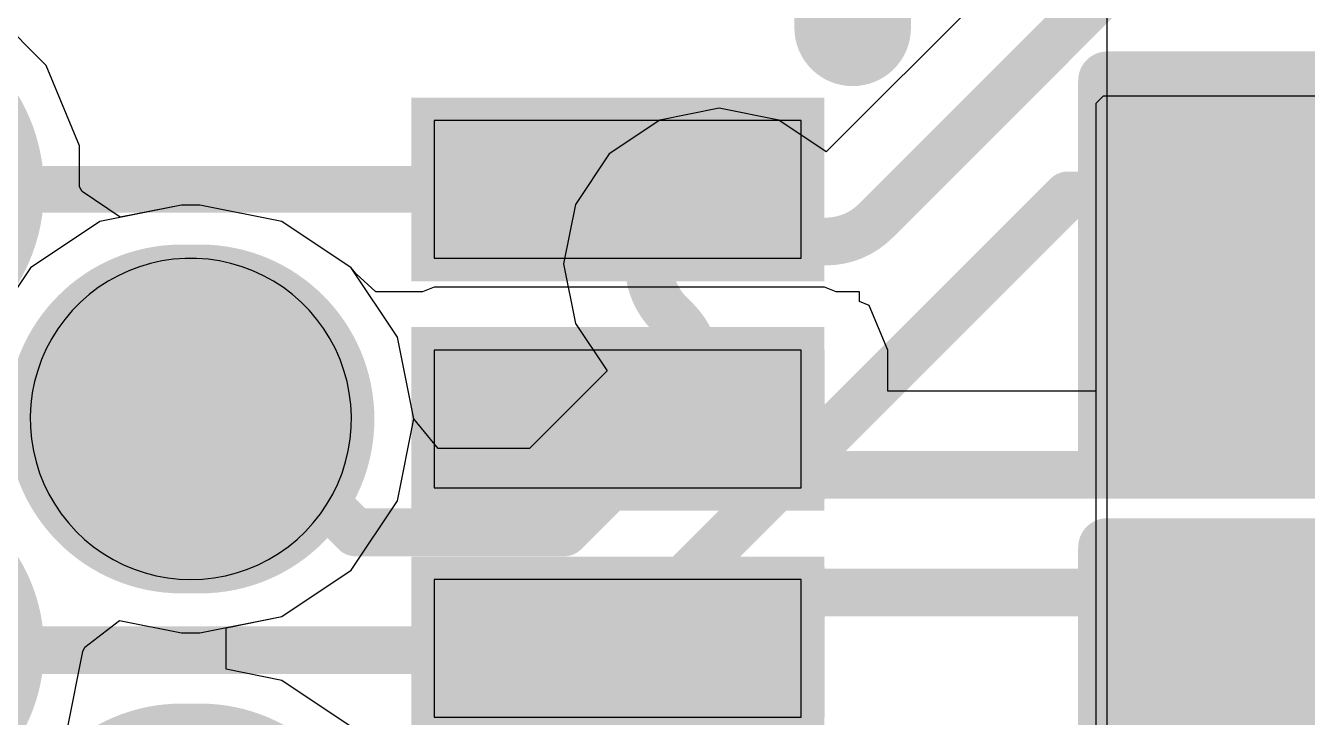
# Model space of a CAD drawing. Header units: inches. Extents: x -6 to 284, y -12 to 154.
# Drawn here: x 12.054 to 14.847, y 5.955 to 7.462 of the extents above; entities that cross this region are included whole.
import ezdxf

# ---------------------------------------------------------------- set-up
doc = ezdxf.new("R2010")
doc.units = ezdxf.units.IN
for name, color, linetype in [('Bottom Layer', 5, 'Continuous'), ('Bottom Overlay', 54, 'Continuous'), ('Bottom Paste', 16, 'Continuous'), ('Bottom Solder', 6, 'Continuous'), ('Drill Drawing', 1, 'Continuous'), ('GND-1', 16, 'Continuous'), ('GND-2', 90, 'Continuous'), ('GND-3', 216, 'Continuous'), ('GND-4', 54, 'Continuous'), ('Multi-Layer', 9, 'Continuous'), ('Pad Holes', 156, 'Continuous'), ('PWR-1', 156, 'Continuous'), ('PWR-2', 130, 'Continuous'), ('Signal L1', 76, 'Continuous'), ('Signal L2', 6, 'Continuous'), ('Top Layer', 1, 'Continuous'), ('Top Overlay', 2, 'Continuous'), ('Top Paste', 8, 'Continuous'), ('Top Solder', 216, 'Continuous')]:
    doc.layers.add(name, color=color, linetype=linetype)

# ---------------------------------------------------------------- blocks, each defined once
blk = doc.blocks.new('GT_USB_8013A_80')
at = {"layer": 'Bottom Layer'}
h = blk.add_hatch(color=5, dxfattribs=at)
edge = h.paths.add_edge_path()
edge.add_arc((-2.2499955, -0.06521068999999999), 0.32999934, 180, 360)
edge.add_line((-1.91999616, -0.06521068999999999), (-1.91999616, -0.02520823))
edge.add_arc((-2.2499955, -0.02520823), 0.32999934, 0, 180)
edge.add_line((-2.57999484, -0.02520822999999996), (-2.57999484, -0.06521068999999995))
at = {"layer": 'Bottom Solder'}
h = blk.add_hatch(color=6, dxfattribs=at)
edge = h.paths.add_edge_path()
edge.add_arc((-2.2499955, -0.06521068999999999), 0.37999924, 180, 360)
edge.add_line((-1.86999626, -0.06521068999999999), (-1.86999626, -0.02520823))
edge.add_arc((-2.2499955, -0.02520823), 0.37999924, 0, 180)
edge.add_line((-2.62999474, -0.02520822999999995), (-2.62999474, -0.06521068999999995))
h = blk.add_hatch(color=6, dxfattribs=at)
edge = h.paths.add_edge_path()
edge.add_arc((-1.2499975, -0.06520941999999999), 0.37999924, 180, 360)
edge.add_line((-0.8699982599999999, -0.06520941999999999), (-0.8699982599999999, -0.0252095))
edge.add_arc((-1.2499975, -0.0252095), 0.37999924, 0, 180)
edge.add_line((-1.62999674, -0.02520949999999995), (-1.62999674, -0.06520941999999995))
h = blk.add_hatch(color=6, dxfattribs=at)
edge = h.paths.add_edge_path()
edge.add_arc((-2.7501215, -0.765048), 0.3999992, 0, 360)
h = blk.add_hatch(color=6, dxfattribs=at)
edge = h.paths.add_edge_path()
edge.add_arc((-1.7501235, -0.78504796), 0.37999924, 180, 360)
edge.add_line((-1.37012426, -0.78504796), (-1.37012426, -0.7450480399999999))
edge.add_arc((-1.7501235, -0.7450480399999999), 0.37999924, 0, 180)
edge.add_line((-2.13012274, -0.7450480399999999), (-2.13012274, -0.78504796))
at = {"layer": 'GND-1'}
h = blk.add_hatch(color=16, dxfattribs=at)
edge = h.paths.add_edge_path()
edge.add_arc((-2.2499955, -0.06521068999999999), 0.32999934, 180, 360)
edge.add_line((-1.91999616, -0.06521068999999999), (-1.91999616, -0.02520823))
edge.add_arc((-2.2499955, -0.02520823), 0.32999934, 0, 180)
edge.add_line((-2.57999484, -0.02520822999999996), (-2.57999484, -0.06521068999999995))
at = {"layer": 'GND-2'}
h = blk.add_hatch(color=90, dxfattribs=at)
edge = h.paths.add_edge_path()
edge.add_arc((-2.2499955, -0.06521068999999999), 0.32999934, 180, 360)
edge.add_line((-1.91999616, -0.06521068999999999), (-1.91999616, -0.02520823))
edge.add_arc((-2.2499955, -0.02520823), 0.32999934, 0, 180)
edge.add_line((-2.57999484, -0.02520822999999996), (-2.57999484, -0.06521068999999995))
at = {"layer": 'GND-3'}
h = blk.add_hatch(color=216, dxfattribs=at)
edge = h.paths.add_edge_path()
edge.add_arc((-2.2499955, -0.06521068999999999), 0.32999934, 180, 360)
edge.add_line((-1.91999616, -0.06521068999999999), (-1.91999616, -0.02520823))
edge.add_arc((-2.2499955, -0.02520823), 0.32999934, 0, 180)
edge.add_line((-2.57999484, -0.02520822999999996), (-2.57999484, -0.06521068999999995))
at = {"layer": 'GND-4'}
h = blk.add_hatch(color=54, dxfattribs=at)
edge = h.paths.add_edge_path()
edge.add_arc((-2.2499955, -0.06521068999999999), 0.32999934, 180, 360)
edge.add_line((-1.91999616, -0.06521068999999999), (-1.91999616, -0.02520823))
edge.add_arc((-2.2499955, -0.02520823), 0.32999934, 0, 180)
edge.add_line((-2.57999484, -0.02520822999999996), (-2.57999484, -0.06521068999999995))
at = {"layer": 'Multi-Layer'}
h = blk.add_hatch(color=9, dxfattribs=at)
edge = h.paths.add_edge_path()
edge.add_arc((-2.2499955, -0.06521068999999999), 0.32999934, 180, 360)
edge.add_line((-1.91999616, -0.06521068999999999), (-1.91999616, -0.02520823))
edge.add_arc((-2.2499955, -0.02520823), 0.32999934, 0, 180)
edge.add_line((-2.57999484, -0.02520822999999996), (-2.57999484, -0.06521068999999995))
at = {"layer": 'Pad Holes'}
h = blk.add_hatch(color=7, dxfattribs=at)
edge = h.paths.add_edge_path()
edge.add_arc((-2.2499193, -0.04531105999999999), 0.2500122, 0, 360)
at = {"layer": 'PWR-1'}
h = blk.add_hatch(color=156, dxfattribs=at)
edge = h.paths.add_edge_path()
edge.add_arc((-2.2499955, -0.06521068999999999), 0.32999934, 180, 360)
edge.add_line((-1.91999616, -0.06521068999999999), (-1.91999616, -0.02520823))
edge.add_arc((-2.2499955, -0.02520823), 0.32999934, 0, 180)
edge.add_line((-2.57999484, -0.02520822999999996), (-2.57999484, -0.06521068999999995))
at = {"layer": 'PWR-2'}
h = blk.add_hatch(color=130, dxfattribs=at)
edge = h.paths.add_edge_path()
edge.add_arc((-2.2499955, -0.06521068999999999), 0.32999934, 180, 360)
edge.add_line((-1.91999616, -0.06521068999999999), (-1.91999616, -0.02520823))
edge.add_arc((-2.2499955, -0.02520823), 0.32999934, 0, 180)
edge.add_line((-2.57999484, -0.02520822999999996), (-2.57999484, -0.06521068999999995))
at = {"layer": 'Signal L1'}
h = blk.add_hatch(color=76, dxfattribs=at)
edge = h.paths.add_edge_path()
edge.add_arc((-2.2499955, -0.06521068999999999), 0.32999934, 180, 360)
edge.add_line((-1.91999616, -0.06521068999999999), (-1.91999616, -0.02520823))
edge.add_arc((-2.2499955, -0.02520823), 0.32999934, 0, 180)
edge.add_line((-2.57999484, -0.02520822999999996), (-2.57999484, -0.06521068999999995))
at = {"layer": 'Signal L2'}
h = blk.add_hatch(color=6, dxfattribs=at)
edge = h.paths.add_edge_path()
edge.add_arc((-2.2499955, -0.06521068999999999), 0.32999934, 180, 360)
edge.add_line((-1.91999616, -0.06521068999999999), (-1.91999616, -0.02520823))
edge.add_arc((-2.2499955, -0.02520823), 0.32999934, 0, 180)
edge.add_line((-2.57999484, -0.02520822999999996), (-2.57999484, -0.06521068999999995))
at = {"layer": 'Top Layer'}
for points in [[(-2.9001212, 1.2849352), (-2.6001218, 1.2849352), (-2.6001218, 0.4849368), (-2.9001212, 0.4849368)], [(-2.3999952, 1.2849352), (-2.0999958, 1.2849352), (-2.0999958, 0.4849368), (-2.3999952, 0.4849368)], [(-1.9001232, 1.2849352), (-1.6001238, 1.2849352), (-1.6001238, 0.4849368), (-1.9001232, 0.4849368)]]:
    blk.add_hatch(color=1, dxfattribs=at).paths.add_polyline_path(points)
h = blk.add_hatch(color=1, dxfattribs=at)
edge = h.paths.add_edge_path()
edge.add_arc((-2.2499955, -0.06521068999999999), 0.32999934, 180, 360)
edge.add_line((-1.91999616, -0.06521068999999999), (-1.91999616, -0.02520823))
edge.add_arc((-2.2499955, -0.02520823), 0.32999934, 0, 180)
edge.add_line((-2.57999484, -0.02520822999999996), (-2.57999484, -0.06521068999999995))
at = {"layer": 'Top Solder'}
for points in [[(-2.9501211, 1.3349351), (-2.5501219, 1.3349351), (-2.5501219, 0.4349369), (-2.9501211, 0.4349369)], [(-2.4499951, 1.3349351), (-2.0499959, 1.3349351), (-2.0499959, 0.4349369), (-2.4499951, 0.4349369)], [(-1.9501231, 1.3349351), (-1.5501239, 1.3349351), (-1.5501239, 0.4349369), (-1.9501231, 0.4349369)]]:
    blk.add_hatch(color=216, dxfattribs=at).paths.add_polyline_path(points)
h = blk.add_hatch(color=216, dxfattribs=at)
edge = h.paths.add_edge_path()
edge.add_arc((-2.2499955, -0.06521068999999999), 0.37999924, 180, 360)
edge.add_line((-1.86999626, -0.06521068999999999), (-1.86999626, -0.02520823))
edge.add_arc((-2.2499955, -0.02520823), 0.37999924, 0, 180)
edge.add_line((-2.62999474, -0.02520822999999995), (-2.62999474, -0.06521068999999995))
h = blk.add_hatch(color=216, dxfattribs=at)
edge = h.paths.add_edge_path()
edge.add_arc((-1.2499975, -0.06520941999999999), 0.37999924, 180, 360)
edge.add_line((-0.8699982599999999, -0.06520941999999999), (-0.8699982599999999, -0.0252095))
edge.add_arc((-1.2499975, -0.0252095), 0.37999924, 0, 180)
edge.add_line((-1.62999674, -0.02520949999999995), (-1.62999674, -0.06520941999999995))
h = blk.add_hatch(color=216, dxfattribs=at)
edge = h.paths.add_edge_path()
edge.add_arc((-2.7501215, -0.765048), 0.3999992, 0, 360)
h = blk.add_hatch(color=216, dxfattribs=at)
edge = h.paths.add_edge_path()
edge.add_arc((-1.7501235, -0.78504796), 0.37999924, 180, 360)
edge.add_line((-1.37012426, -0.78504796), (-1.37012426, -0.7450480399999999))
edge.add_arc((-1.7501235, -0.7450480399999999), 0.37999924, 0, 180)
edge.add_line((-2.13012274, -0.7450480399999999), (-2.13012274, -0.78504796))
at = {"layer": 'Top Overlay'}
blk.add_lwpolyline([(-3.1020385, 1.3968984, 0.254, 0.254, 0), (-3.7875337, 1.3968984, 0.254, 0.254, 0)], format="xyseb", dxfattribs=at)
blk.add_lwpolyline([(-3.1655385, 1.3968984, 0.127, 0.127, 1), (-3.0385385, 1.3968984, 0.127, 0.127, 1)], format="xyseb", close=True, dxfattribs=at)
at = {"layer": 'Top Paste'}
for p, q in [((-2.6001599, 1.2850114), (-2.9001593, 1.2850114)), ((-2.9001593, 1.2850114), (-2.9001593, 0.485013)), ((-2.60016244, 0.485013), (-2.6001599, 1.2850114)), ((-2.1000339, 1.2850114), (-2.4000333, 1.2850114)), ((-2.4000333, 1.2850114), (-2.4000333, 0.485013)), ((-2.1000339, 0.485013), (-2.1000339, 1.2850114)), ((-1.6001619, 1.2850114), (-1.9001613, 1.2850114)), ((-1.9001613, 1.2850114), (-1.9001613, 0.485013)), ((-1.6001619, 0.485013), (-1.6001619, 1.2850114)), ((-2.9001593, 0.485013), (-2.60016244, 0.485013)), ((-2.4000333, 0.485013), (-2.1000339, 0.485013)), ((-1.9001613, 0.485013), (-1.6001619, 0.485013)), ((-2.3795355, 0.2799334), (-2.4026749, 0.26972514)), ((-2.3557357, 0.288417), (-2.3795355, 0.2799334)), ((-2.3314025, 0.29519626), (-2.3557357, 0.288417)), ((-2.3066121, 0.3001772), (-2.3314025, 0.29519626)), ((-2.2815423, 0.3033522), (-2.3066121, 0.3001772)), ((-2.256320099999999, 0.3047238), (-2.2815423, 0.3033522)), ((-2.2310471, 0.3042666), (-2.256320099999999, 0.3047238)), ((-2.20587316, 0.302006), (-2.2310471, 0.3042666)), ((-2.1809329, 0.2979166), (-2.20587316, 0.302006)), ((-2.1563711, 0.2920238), (-2.1809329, 0.2979166)), ((-2.1322665, 0.2844038), (-2.1563711, 0.2920238)), ((-2.1087969, 0.2750312), (-2.1322665, 0.2844038)), ((-2.42499388, 0.2578862), (-2.44641116, 0.244475)), ((-2.4026749, 0.26972514), (-2.42499388, 0.2578862)), ((-2.0860639, 0.2640076), (-2.1087969, 0.2750312)), ((-2.0641691, 0.2513838), (-2.0860639, 0.2640076)), ((-2.0432395, 0.2372106), (-2.0641691, 0.2513838)), ((-2.4668099, 0.2295398), (-2.4860631, 0.2131822)), ((-2.44641116, 0.244475), (-2.4668099, 0.2295398)), ((-2.0234021, 0.2215388), (-2.0432395, 0.2372106)), ((-2.4860631, 0.2131822), (-2.5040971, 0.1954784)), ((-2.0047585, 0.2044954), (-2.0234021, 0.2215388)), ((-1.9873849, 0.1861566), (-2.0047585, 0.2044954)), ((-2.5208103, 0.17653), (-2.5361011, 0.1564132)), ((-2.5040971, 0.1954784), (-2.5208103, 0.17653)), ((-1.9713575, 0.1665986), (-1.9873849, 0.1861566)), ((-2.5361011, 0.1564132), (-2.5498933, 0.1352296)), ((-1.9568033, 0.1459484), (-1.9713575, 0.1665986)), ((-1.9437731, 0.1242822), (-1.9568033, 0.1459484)), ((-2.5621361, 0.1131316), (-2.5727533, 0.0901954)), ((-2.5498933, 0.1352296), (-2.5621361, 0.1131316)), ((-1.9323431, 0.10175494), (-1.9437731, 0.1242822)), ((-2.5727533, 0.0901954), (-2.5816687, 0.066548)), ((-1.9225641, 0.0784352), (-1.9323431, 0.10175494)), ((-2.5816687, 0.066548), (-2.5888823, 0.0423164)), ((-1.91448944, 0.05450839999999999), (-1.9225641, 0.0784352)), ((-2.5888823, 0.0423164), (-2.5943179, 0.0176276)), ((-1.9081877, 0.03002026), (-1.91448944, 0.05450839999999999)), ((-1.9036411, 0.0051562), (-1.9081877, 0.03002026)), ((-2.5943179, 0.0176276), (-2.5979501, -0.007365999999999999)), ((-1.9008979, -0.0199644), (-1.9036411, 0.0051562)), ((-2.5979501, -0.007365999999999999), (-2.5997789, -0.0325882)), ((-1.8999962, -0.04521454), (-1.9008979, -0.0199644)), ((-2.5997789, -0.0325882), (-2.5997789, -0.05783326)), ((-1.9008979, -0.0704596), (-1.8999962, -0.04521454)), ((-2.5997789, -0.05783326), (-2.5979501, -0.08305799999999999)), ((-2.5979501, -0.08305799999999999), (-2.5943179, -0.1080516)), ((-1.9036411, -0.09558019999999999), (-1.9008979, -0.0704596)), ((-2.5943179, -0.1080516), (-2.58888484, -0.1327404)), ((-1.9081877, -0.12044934), (-1.9036411, -0.09558019999999999)), ((-2.58888484, -0.1327404), (-2.5816687, -0.156972)), ((-1.91448944, -0.1449324), (-1.9081877, -0.12044934)), ((-2.5816687, -0.156972), (-2.57275076, -0.1806194)), ((-1.9225641, -0.1688592), (-1.91448944, -0.1449324)), ((-2.57275076, -0.1806194), (-2.5621361, -0.2035556)), ((-1.9437731, -0.2147062), (-1.9323431, -0.1921764)), ((-1.9323431, -0.1921764), (-1.9225641, -0.1688592)), ((-2.5621361, -0.2035556), (-2.5498933, -0.22565106)), ((-1.9568033, -0.2363724), (-1.9437731, -0.2147062)), ((-2.5498933, -0.22565106), (-2.5361011, -0.2468372)), ((-2.5361011, -0.2468372), (-2.52081284, -0.266954)), ((-1.9713575, -0.2570226), (-1.9568033, -0.2363724)), ((-2.52081284, -0.266954), (-2.5040971, -0.2859024)), ((-2.0047585, -0.2949194), (-1.9873849, -0.2765806)), ((-1.9873849, -0.2765806), (-1.9713575, -0.2570226)), ((-2.5040971, -0.2859024), (-2.4860631, -0.3036062)), ((-2.4860631, -0.3036062), (-2.4668099, -0.3199638)), ((-2.0234021, -0.3119628), (-2.0047585, -0.2949194)), ((-2.4668099, -0.3199638), (-2.4464137, -0.33490154)), ((-2.4464137, -0.33490154), (-2.42499388, -0.3483102)), ((-2.06416656, -0.3418078), (-2.0432395, -0.3276346)), ((-2.0432395, -0.3276346), (-2.0234021, -0.3119628)), ((-2.42499388, -0.3483102), (-2.4026749, -0.3601466)), ((-2.4026749, -0.3601466), (-2.3795355, -0.3703574)), ((-2.1087969, -0.3654552), (-2.0860639, -0.3544316)), ((-2.0860639, -0.3544316), (-2.06416656, -0.3418078)), ((-2.3795355, -0.3703574), (-2.3557357, -0.378841)), ((-2.3557357, -0.378841), (-2.33140504, -0.3856228)), ((-2.33140504, -0.3856228), (-2.3066121, -0.3906012)), ((-2.3066121, -0.3906012), (-2.2815423, -0.3937762)), ((-2.20587316, -0.39243), (-2.1809329, -0.3883406)), ((-2.1809329, -0.3883406), (-2.1563711, -0.3824477999999999)), ((-2.1563711, -0.3824477999999999), (-2.1322665, -0.3748277999999999)), ((-2.1322665, -0.3748277999999999), (-2.1087969, -0.3654552)), ((-2.2815423, -0.3937762), (-2.256320099999999, -0.3951478)), ((-2.256320099999999, -0.3951478), (-2.2310471, -0.39468806)), ((-2.2310471, -0.39468806), (-2.20587316, -0.39243))]:
    blk.add_line(p, q, dxfattribs=at)
blk = doc.blocks.new('R___0402_B_152')
at = {"layer": 'Bottom Layer'}
for points in [[(-0.24130254, 0.3175), (-0.24130254, -0.3175), (-0.6985025399999999, -0.3175), (-0.6985025399999999, 0.3175)], [(0.6985, 0.3175), (0.6985, -0.3175), (0.2413, -0.3175), (0.2412999999999999, 0.3175)]]:
    blk.add_hatch(color=5, dxfattribs=at).paths.add_polyline_path(points)
at = {"layer": 'Bottom Paste'}
for points in [[(-0.24130254, 0.3175), (-0.24130254, -0.3175), (-0.6985025399999999, -0.3175), (-0.6985025399999999, 0.3175)], [(0.6985, 0.3175), (0.6985, -0.3175), (0.2413, -0.3175), (0.2412999999999999, 0.3175)]]:
    blk.add_hatch(color=16, dxfattribs=at).paths.add_polyline_path(points)
at = {"layer": 'Bottom Solder'}
for points in [[(-0.18630138, 0.37250116), (-0.18630138, -0.37250116), (-0.7535037, -0.37250116), (-0.7535037, 0.37250116)], [(0.75350116, 0.37250116), (0.75350116, -0.37250116), (0.18629884, -0.37250116), (0.1862988399999999, 0.37250116)]]:
    blk.add_hatch(color=6, dxfattribs=at).paths.add_polyline_path(points)
at = {"layer": 'Bottom Overlay'}
for points in [[(0.7874, 0.4064, 0.127, 0.127, 0), (-0.7874, 0.4064, 0.127, 0.127, 0)], [(-0.7874, 0.4064, 0.127, 0.127, 0), (-0.7874, -0.4064, 0.127, 0.127, 0)], [(0.7874, 0.4064, 0.127, 0.127, 0), (0.7874, -0.4064, 0.127, 0.127, 0)], [(0.8127974599999999, 0.4318, 0.0032258, 0.0032258, 0), (-0.8128, 0.4318, 0.0032258, 0.0032258, 0)], [(0.7874, -0.4064, 0.127, 0.127, 0), (-0.7874, -0.4064, 0.127, 0.127, 0)]]:
    blk.add_lwpolyline(points, format="xyseb", dxfattribs=at)
for points in [[(-0.8191499999999999, 0.4064, 0.0635, 0.0635, 1), (-0.7556499999999999, 0.4064, 0.0635, 0.0635, 1)], [(-0.8191499999999999, 0.4064, 0.0635, 0.0635, 1), (-0.7556499999999999, 0.4064, 0.0635, 0.0635, 1)], [(0.7556499999999999, 0.4064, 0.0635, 0.0635, 1), (0.8191499999999999, 0.4064, 0.0635, 0.0635, 1)], [(0.7556499999999999, 0.4064, 0.0635, 0.0635, 1), (0.8191499999999999, 0.4064, 0.0635, 0.0635, 1)], [(-0.81360518, 0.4318, 0.0016129, 0.0016129, 1), (-0.8119948199999999, 0.4318, 0.0016129, 0.0016129, 1)], [(0.81199228, 0.4318, 0.0016129, 0.0016129, 1), (0.8136026399999999, 0.4318, 0.0016129, 0.0016129, 1)], [(-0.8191499999999999, -0.4064, 0.0635, 0.0635, 1), (-0.7556499999999999, -0.4064, 0.0635, 0.0635, 1)], [(-0.8191499999999999, -0.4064, 0.0635, 0.0635, 1), (-0.7556499999999999, -0.4064, 0.0635, 0.0635, 1)], [(0.7556499999999999, -0.4064, 0.0635, 0.0635, 1), (0.8191499999999999, -0.4064, 0.0635, 0.0635, 1)], [(0.7556499999999999, -0.4064, 0.0635, 0.0635, 1), (0.8191499999999999, -0.4064, 0.0635, 0.0635, 1)]]:
    blk.add_lwpolyline(points, format="xyseb", close=True, dxfattribs=at)
blk = doc.blocks.new('C___0402_B_446')
at = {"layer": 'Bottom Layer'}
for points in [[(-0.2412999999999999, 0.3174999999999999), (-0.2413000000000001, -0.3175), (-0.6985, -0.3174999999999999), (-0.6985, 0.3175)], [(0.6985, 0.3174999999999999), (0.6985, -0.3175), (0.2412999999999999, -0.3174999999999999), (0.2413000000000001, 0.3175)]]:
    blk.add_hatch(color=5, dxfattribs=at).paths.add_polyline_path(points)
at = {"layer": 'Bottom Paste'}
for points in [[(-0.2412999999999999, 0.3174999999999999), (-0.2413000000000001, -0.3175), (-0.6985, -0.3174999999999999), (-0.6985, 0.3175)], [(0.6985, 0.3174999999999999), (0.6985, -0.3175), (0.2412999999999999, -0.3174999999999999), (0.2413000000000001, 0.3175)]]:
    blk.add_hatch(color=16, dxfattribs=at).paths.add_polyline_path(points)
at = {"layer": 'Bottom Solder'}
for points in [[(-0.1813001199999999, 0.3774998799999999), (-0.1813001200000001, -0.3774998800000001), (-0.7584998799999999, -0.3774998799999999), (-0.7584998799999999, 0.3774998800000001)], [(0.7584998799999999, 0.3774998799999999), (0.7584998799999999, -0.3774998800000001), (0.1813001199999999, -0.3774998799999999), (0.1813001200000001, 0.3774998800000001)]]:
    blk.add_hatch(color=6, dxfattribs=at).paths.add_polyline_path(points)
at = {"layer": 'Bottom Overlay'}
for points in [[(-0.7874, 0.4064, 0.127, 0.127, 0), (-0.2794, 0.4064, 0.127, 0.127, 0)], [(-0.7874, -0.4064, 0.127, 0.127, 0), (-0.7874, 0.4064, 0.127, 0.127, 0)], [(0.2794, 0.4064, 0.127, 0.127, 0), (0.7874, 0.4064, 0.127, 0.127, 0)], [(0.7874, -0.4064, 0.127, 0.127, 0), (0.7874, 0.4064, 0.127, 0.127, 0)], [(-0.7874, -0.4064, 0.127, 0.127, 0), (-0.2794, -0.4064, 0.127, 0.127, 0)], [(0.2794, -0.4064, 0.127, 0.127, 0), (0.7874, -0.4064, 0.127, 0.127, 0)]]:
    blk.add_lwpolyline(points, format="xyseb", dxfattribs=at)
for points in [[(-0.8191499999999999, 0.4064, 0.0635, 0.0635, 1), (-0.7556499999999999, 0.4064, 0.0635, 0.0635, 1)], [(-0.8191499999999999, 0.4064, 0.0635, 0.0635, 1), (-0.7556499999999999, 0.4064, 0.0635, 0.0635, 1)], [(-0.31115, 0.4064, 0.0635, 0.0635, 1), (-0.24765, 0.4064, 0.0635, 0.0635, 1)], [(0.24765, 0.4064, 0.0635, 0.0635, 1), (0.31115, 0.4064, 0.0635, 0.0635, 1)], [(0.7556499999999999, 0.4064, 0.0635, 0.0635, 1), (0.8191499999999999, 0.4064, 0.0635, 0.0635, 1)], [(0.7556499999999999, 0.4064, 0.0635, 0.0635, 1), (0.8191499999999999, 0.4064, 0.0635, 0.0635, 1)], [(-0.8191499999999999, -0.4064, 0.0635, 0.0635, 1), (-0.7556499999999999, -0.4064, 0.0635, 0.0635, 1)], [(-0.8191499999999999, -0.4064, 0.0635, 0.0635, 1), (-0.7556499999999999, -0.4064, 0.0635, 0.0635, 1)], [(-0.31115, -0.4064, 0.0635, 0.0635, 1), (-0.24765, -0.4064, 0.0635, 0.0635, 1)], [(0.24765, -0.4064, 0.0635, 0.0635, 1), (0.31115, -0.4064, 0.0635, 0.0635, 1)], [(0.7556499999999999, -0.4064, 0.0635, 0.0635, 1), (0.8191499999999999, -0.4064, 0.0635, 0.0635, 1)], [(0.7556499999999999, -0.4064, 0.0635, 0.0635, 1), (0.8191499999999999, -0.4064, 0.0635, 0.0635, 1)]]:
    blk.add_lwpolyline(points, format="xyseb", close=True, dxfattribs=at)

msp = doc.modelspace()

# ---------------------------------------------------------------- hatches: boundary and pattern name
at = {"layer": 'Top Layer'}
for points in [[(12.94403812, 6.42835646), (13.79483144, 6.42835646), (13.79483144, 6.754944579999999), (12.94403812, 6.754944579999999)], [(12.94403812, 5.955080799999999), (13.79483652, 5.955080799999999), (13.79483652, 6.2825376), (12.94403812, 6.2825376)]]:
    msp.add_hatch(color=1, dxfattribs=at).paths.add_polyline_path(points)

# ---------------------------------------------------------------- linework, layer by layer
at = {"layer": 'Bottom Layer'}
for p, q in [((14.4101058, 8.351192339999999), (14.4101058, 5.85758798)), ((14.37273478, 7.761251939999999), (13.79854238, 7.18706462)), ((13.56543642, 7.281898060000001), (13.4356094, 7.256073879999999)), ((13.69526344, 7.256073879999999), (13.56543642, 7.281898060000001)), ((13.4356094, 7.256073879999999), (13.3255512, 7.182535799999999)), ((13.79854238, 7.18706462), (13.69526344, 7.256073879999999)), ((13.32554866, 7.18253834), (13.25200042, 7.0724649)), ((13.3255512, 7.182535799999999), (13.32554866, 7.18253834)), ((12.3938919, 7.07089772), (12.21557882, 7.03542916)), ((12.43389182, 7.07089772), (12.3938919, 7.07089772)), ((12.6122049, 7.03542916), (12.43389182, 7.07089772)), ((13.25200042, 7.0724649), (13.22617624, 6.94263788)), ((12.21557882, 7.03542916), (12.06441326, 6.934423519999999)), ((12.76337046, 6.934423519999999), (12.6122049, 7.03542916)), ((12.06441326, 6.934423519999999), (11.96340762, 6.783257959999999)), ((12.8643761, 6.783257959999999), (12.76337046, 6.934423519999999)), ((13.22617624, 6.94263788), (13.25200042, 6.812810859999999)), ((13.25200042, 6.812810859999999), (13.32101222, 6.70953192)), ((12.89984466, 6.60494742), (12.8643761, 6.783257959999999)), ((13.32101222, 6.70953192), (13.15191426, 6.540436499999999)), ((12.95278588, 6.540436499999999), (12.89984466, 6.60494742)), ((13.15191426, 6.540436499999999), (12.95278588, 6.540436499999999))]:
    msp.add_line(p, q, dxfattribs=at)
for points in [[(14.14294606, 7.27325952, 0.10414, 0.10414, 0), (14.54512712, 7.67544058, 0.10414, 0.10414, 0)], [(13.90620028, 7.03651628, 0.10414, 0.10414, 0), (14.14294352, 7.27325952, 0.10414, 0.10414, 0)], [(13.45677522, 7.051301619999999, 0.10414, 0.10414, -0.4142135623730951), (13.67409762, 7.051301619999999, 0.10414, 0.10414, 0)], [(14.24920696, 7.01671952, 0.10414, 0.10414, 0), (14.32434524, 7.091857799999999, 0.10414, 0.10414, 0)], [(14.32434524, 7.091857799999999, 0.10414, 0.10414, 0), (14.57221622, 7.091857799999999, 0.10414, 0.10414, 0)], [(14.57221622, 7.091857799999999, 0.10414, 0.10414, 0), (14.72833732, 6.9357367, 0.10414, 0.10414, 0)], [(13.45677268, 6.83397668, 0.10414, 0.10414, -0.41422040888847), (13.45677522, 7.051301619999999, 0.10414, 0.10414, 0)], [(13.67409508, 7.051299079999999, 0.10414, 0.10414, 0), (13.68888042, 7.036513739999999, 0.10414, 0.10414, 0)], [(13.4713853, 6.2389004, 0.10414, 0.10414, 0), (14.24920442, 7.01671952, 0.10414, 0.10414, 0)], [(13.90620028, 7.03651628, 0.10414, 0.10414, -0.4142067158908653), (13.68888042, 7.036513739999999, 0.10414, 0.10414, 0)], [(14.24920442, 7.01671952, 0.10414, 0.10414, 0), (14.24920696, 7.01671952, 0.10414, 0.10414, 0)], [(13.45677268, 6.83397668, 0.10414, 0.10414, 0), (13.47155294, 6.81919642, 0.10414, 0.10414, 0)], [(13.4715504, 6.819193879999999, 0.10414, 0.10414, 0), (13.47155294, 6.81919642, 0.10414, 0.10414, 0)], [(13.47155294, 6.81919642, 0.10414, 0.10414, -0.41422040888847), (13.47155548, 6.601871479999999, 0.10414, 0.10414, 0)], [(12.46458772, 6.60487122, 0.10414, 0.10414, 0), (12.52581696, 6.60487122, 0.10414, 0.10414, 0)], [(12.52581696, 6.60487122, 0.10414, 0.10414, 0), (12.77282942, 6.35785876, 0.10414, 0.10414, 0)], [(13.22754276, 6.35785876, 0.10414, 0.10414, 0), (13.47155548, 6.601871479999999, 0.10414, 0.10414, 0)], [(12.77282942, 6.35785876, 0.10414, 0.10414, 0), (13.22754276, 6.35785876, 0.10414, 0.10414, 0)], [(13.3338062, 6.101318759999999, 0.10414, 0.10414, 0), (13.4713853, 6.23889786, 0.10414, 0.10414, 0)], [(13.4713853, 6.23889786, 0.10414, 0.10414, 0), (13.4713853, 6.2389004, 0.10414, 0.10414, 0)], [(11.76140904, 6.101318759999999, 0.10414, 0.10414, 0), (13.3338062, 6.101318759999999, 0.10414, 0.10414, 0)], [(14.56323732, 5.753778179999999, 0.127, 0.127, 0), (14.72833732, 5.91887818, 0.127, 0.127, 0)]]:
    msp.add_lwpolyline(points, format="xyseb", dxfattribs=at)
for points in [[(14.11690852, 7.27325952, 0.05207, 0.05207, 1), (14.16897852, 7.27325952, 0.05207, 0.05207, 1)], [(14.11691106, 7.27325952, 0.05207, 0.05207, 1), (14.16898106, 7.27325952, 0.05207, 0.05207, 1)], [(14.29831024, 7.091857799999999, 0.05207, 0.05207, 1), (14.35038024, 7.091857799999999, 0.05207, 0.05207, 1)], [(14.29831024, 7.091857799999999, 0.05207, 0.05207, 1), (14.35038024, 7.091857799999999, 0.05207, 0.05207, 1)], [(14.54618122, 7.091857799999999, 0.05207, 0.05207, 1), (14.59825122, 7.091857799999999, 0.05207, 0.05207, 1)], [(14.54618122, 7.091857799999999, 0.05207, 0.05207, 1), (14.59825122, 7.091857799999999, 0.05207, 0.05207, 1)], [(13.43074022, 7.051301619999999, 0.05207, 0.05207, 1), (13.48281022, 7.051301619999999, 0.05207, 0.05207, 1)], [(13.43074022, 7.051301619999999, 0.05207, 0.05207, 1), (13.48281022, 7.051301619999999, 0.05207, 0.05207, 1)], [(13.64806008, 7.051299079999999, 0.05207, 0.05207, 1), (13.70013008, 7.051299079999999, 0.05207, 0.05207, 1)], [(13.64806262, 7.051301619999999, 0.05207, 0.05207, 1), (13.70013262, 7.051301619999999, 0.05207, 0.05207, 1)], [(13.66284542, 7.036513739999999, 0.05207, 0.05207, 1), (13.71491542, 7.036513739999999, 0.05207, 0.05207, 1)], [(13.66284542, 7.036513739999999, 0.05207, 0.05207, 1), (13.71491542, 7.036513739999999, 0.05207, 0.05207, 1)], [(13.88016528, 7.03651628, 0.05207, 0.05207, 1), (13.93223528, 7.03651628, 0.05207, 0.05207, 1)], [(13.88016528, 7.03651628, 0.05207, 0.05207, 1), (13.93223528, 7.03651628, 0.05207, 0.05207, 1)], [(14.22316942, 7.01671952, 0.05207, 0.05207, 1), (14.27523942, 7.01671952, 0.05207, 0.05207, 1)], [(14.22316942, 7.01671952, 0.05207, 0.05207, 1), (14.27523942, 7.01671952, 0.05207, 0.05207, 1)], [(14.22317196, 7.01671952, 0.05207, 0.05207, 1), (14.27524196, 7.01671952, 0.05207, 0.05207, 1)], [(14.22317196, 7.01671952, 0.05207, 0.05207, 1), (14.27524196, 7.01671952, 0.05207, 0.05207, 1)], [(14.70230232, 6.9357367, 0.05207, 0.05207, 1), (14.75437232, 6.9357367, 0.05207, 0.05207, 1)], [(13.43073768, 6.83397668, 0.05207, 0.05207, 1), (13.48280768, 6.83397668, 0.05207, 0.05207, 1)], [(13.43073768, 6.83397668, 0.05207, 0.05207, 1), (13.48280768, 6.83397668, 0.05207, 0.05207, 1)], [(13.4455154, 6.819193879999999, 0.05207, 0.05207, 1), (13.4975854, 6.819193879999999, 0.05207, 0.05207, 1)], [(13.44551794, 6.81919642, 0.05207, 0.05207, 1), (13.49758794, 6.81919642, 0.05207, 0.05207, 1)], [(13.44551794, 6.81919642, 0.05207, 0.05207, 1), (13.49758794, 6.81919642, 0.05207, 0.05207, 1)], [(13.44551794, 6.81919642, 0.05207, 0.05207, 1), (13.49758794, 6.81919642, 0.05207, 0.05207, 1)], [(12.43855272, 6.60487122, 0.05207, 0.05207, 1), (12.49062272, 6.60487122, 0.05207, 0.05207, 1)], [(12.49978196, 6.60487122, 0.05207, 0.05207, 1), (12.55185196, 6.60487122, 0.05207, 0.05207, 1)], [(12.49978196, 6.60487122, 0.05207, 0.05207, 1), (12.55185196, 6.60487122, 0.05207, 0.05207, 1)], [(13.44552048, 6.601871479999999, 0.05207, 0.05207, 1), (13.49759048, 6.601871479999999, 0.05207, 0.05207, 1)], [(13.44552048, 6.601871479999999, 0.05207, 0.05207, 1), (13.49759048, 6.601871479999999, 0.05207, 0.05207, 1)], [(12.74679442, 6.35785876, 0.05207, 0.05207, 1), (12.79886442, 6.35785876, 0.05207, 0.05207, 1)], [(12.74679442, 6.35785876, 0.05207, 0.05207, 1), (12.79886442, 6.35785876, 0.05207, 0.05207, 1)], [(13.20150776, 6.35785876, 0.05207, 0.05207, 1), (13.25357776, 6.35785876, 0.05207, 0.05207, 1)], [(13.20150776, 6.35785876, 0.05207, 0.05207, 1), (13.25357776, 6.35785876, 0.05207, 0.05207, 1)], [(13.4453503, 6.2389004, 0.05207, 0.05207, 1), (13.4974203, 6.2389004, 0.05207, 0.05207, 1)], [(13.4453503, 6.2389004, 0.05207, 0.05207, 1), (13.4974203, 6.2389004, 0.05207, 0.05207, 1)], [(13.4453503, 6.23889786, 0.05207, 0.05207, 1), (13.4974203, 6.23889786, 0.05207, 0.05207, 1)], [(13.4453503, 6.23889786, 0.05207, 0.05207, 1), (13.4974203, 6.23889786, 0.05207, 0.05207, 1)], [(13.3077712, 6.101318759999999, 0.05207, 0.05207, 1), (13.3598412, 6.101318759999999, 0.05207, 0.05207, 1)], [(13.3077712, 6.101318759999999, 0.05207, 0.05207, 1), (13.3598412, 6.101318759999999, 0.05207, 0.05207, 1)], [(14.69658732, 5.91887818, 0.0635, 0.0635, 1), (14.76008732, 5.91887818, 0.0635, 0.0635, 1)]]:
    msp.add_lwpolyline(points, format="xyseb", close=True, dxfattribs=at)
at = {"layer": 'Drill Drawing'}
for points in [[(12.66779026, 6.604868679999999, 0.0508, 0.0508, 1), (12.15979026, 6.604868679999999, 0.0508, 0.0508, 1)], [(12.14709026, 6.604868679999999, 0.0254, 0.0254, 1), (12.17249026, 6.604868679999999, 0.0254, 0.0254, 1)], [(12.65509026, 6.604868679999999, 0.0254, 0.0254, 1), (12.68049026, 6.604868679999999, 0.0254, 0.0254, 1)]]:
    msp.add_lwpolyline(points, format="xyseb", close=True, dxfattribs=at)
at = {"layer": 'GND-1'}
for p, q in [((12.3938919, 7.07089772), (12.21557882, 7.03542916)), ((12.43389182, 7.07089772), (12.3938919, 7.07089772)), ((12.6122049, 7.03542916), (12.43389182, 7.07089772)), ((12.21557882, 7.03542916), (12.06441326, 6.934423519999999)), ((12.76337046, 6.934423519999999), (12.6122049, 7.03542916)), ((12.06441326, 6.934423519999999), (11.96340762, 6.783257959999999)), ((12.8643761, 6.783257959999999), (12.76337046, 6.934423519999999)), ((12.89984466, 6.604944880000001), (12.8643761, 6.783257959999999)), ((12.8643761, 6.426631799999999), (12.89984466, 6.604944880000001)), ((12.76337046, 6.275466239999999), (12.8643761, 6.426631799999999)), ((12.6122049, 6.1744606), (12.76337046, 6.275466239999999)), ((12.49057446, 6.1502671), (12.6122049, 6.1744606)), ((12.49057446, 6.05962466), (12.49057446, 6.1502671)), ((12.6122049, 6.03543116), (12.49057446, 6.05962466)), ((12.76337046, 5.93442552), (12.6122049, 6.03543116))]:
    msp.add_line(p, q, dxfattribs=at)
at = {"layer": 'GND-2'}
for p, q in [((12.3938919, 7.07089772), (12.21557882, 7.03542916)), ((12.43389182, 7.07089772), (12.3938919, 7.07089772)), ((12.6122049, 7.03542916), (12.43389182, 7.07089772)), ((12.21557882, 7.03542916), (12.06441326, 6.934423519999999)), ((12.76337046, 6.934423519999999), (12.6122049, 7.03542916)), ((12.06441326, 6.934423519999999), (11.96340762, 6.783257959999999)), ((12.8643761, 6.783257959999999), (12.76337046, 6.934423519999999)), ((12.89984466, 6.604944880000001), (12.8643761, 6.783257959999999)), ((12.8643761, 6.426631799999999), (12.89984466, 6.604944880000001)), ((12.76337046, 6.275466239999999), (12.8643761, 6.426631799999999)), ((12.6122049, 6.1744606), (12.76337046, 6.275466239999999)), ((12.49057446, 6.1502671), (12.6122049, 6.1744606)), ((12.49057446, 6.05962466), (12.49057446, 6.1502671)), ((12.6122049, 6.03543116), (12.49057446, 6.05962466)), ((12.76337046, 5.93442552), (12.6122049, 6.03543116))]:
    msp.add_line(p, q, dxfattribs=at)
at = {"layer": 'GND-3'}
for p, q in [((12.3938919, 7.07089772), (12.21557882, 7.03542916)), ((12.43389182, 7.07089772), (12.3938919, 7.07089772)), ((12.6122049, 7.03542916), (12.43389182, 7.07089772)), ((12.21557882, 7.03542916), (12.06441326, 6.934423519999999)), ((12.76337046, 6.934423519999999), (12.6122049, 7.03542916)), ((12.06441326, 6.934423519999999), (11.96340762, 6.783257959999999)), ((12.8643761, 6.783257959999999), (12.76337046, 6.934423519999999)), ((12.89984466, 6.604944880000001), (12.8643761, 6.783257959999999)), ((12.8643761, 6.426631799999999), (12.89984466, 6.604944880000001)), ((12.76337046, 6.275466239999999), (12.8643761, 6.426631799999999)), ((12.6122049, 6.1744606), (12.76337046, 6.275466239999999)), ((12.49057446, 6.1502671), (12.6122049, 6.1744606)), ((12.49057446, 6.05962466), (12.49057446, 6.1502671)), ((12.6122049, 6.03543116), (12.49057446, 6.05962466)), ((12.76337046, 5.93442552), (12.6122049, 6.03543116))]:
    msp.add_line(p, q, dxfattribs=at)
at = {"layer": 'GND-4'}
for p, q in [((12.3938919, 7.07089772), (12.21557882, 7.03542916)), ((12.43389182, 7.07089772), (12.3938919, 7.07089772)), ((12.6122049, 7.03542916), (12.43389182, 7.07089772)), ((12.21557882, 7.03542916), (12.06441326, 6.934423519999999)), ((12.76337046, 6.934423519999999), (12.6122049, 7.03542916)), ((12.06441326, 6.934423519999999), (11.96340762, 6.783257959999999)), ((12.8643761, 6.783257959999999), (12.76337046, 6.934423519999999)), ((12.89984466, 6.604944880000001), (12.8643761, 6.783257959999999)), ((12.8643761, 6.426631799999999), (12.89984466, 6.604944880000001)), ((12.76337046, 6.275466239999999), (12.8643761, 6.426631799999999)), ((12.6122049, 6.1744606), (12.76337046, 6.275466239999999)), ((12.49057446, 6.1502671), (12.6122049, 6.1744606)), ((12.49057446, 6.05962466), (12.49057446, 6.1502671)), ((12.6122049, 6.03543116), (12.49057446, 6.05962466)), ((12.76337046, 5.93442552), (12.6122049, 6.03543116))]:
    msp.add_line(p, q, dxfattribs=at)
at = {"layer": 'PWR-1'}
for p, q in [((12.09843402, 7.375268459999999), (11.9642509, 7.50945158)), ((12.17105262, 7.19995258), (12.09843402, 7.375268459999999)), ((12.17105262, 7.11031598), (12.17105262, 7.19995258)), ((12.17688192, 7.10051158), (12.17105262, 7.11031598)), ((12.25995516, 7.044255659999999), (12.17688192, 7.10051158)), ((12.3938919, 7.07089772), (12.25995516, 7.044255659999999)), ((12.43389182, 7.07089772), (12.3938919, 7.07089772)), ((12.6122049, 7.03542916), (12.43389182, 7.07089772)), ((12.76337046, 6.934423519999999), (12.6122049, 7.03542916)), ((12.8643761, 6.783257959999999), (12.76337046, 6.934423519999999)), ((12.89984466, 6.604944880000001), (12.8643761, 6.783257959999999)), ((12.8643761, 6.426631799999999), (12.89984466, 6.604944880000001)), ((12.76337046, 6.275466239999999), (12.8643761, 6.426631799999999)), ((12.6122049, 6.1744606), (12.76337046, 6.275466239999999)), ((12.43389182, 6.13899204), (12.6122049, 6.1744606)), ((12.1831989, 6.107544299999999), (12.258548, 6.1659135)), ((12.258548, 6.1659135), (12.3938919, 6.13899204)), ((12.3938919, 6.13899204), (12.43389182, 6.13899204)), ((12.14453756, 5.926759799999999), (12.1786142, 6.0980701)), ((12.1786142, 6.0980701), (12.1831989, 6.107544299999999))]:
    msp.add_line(p, q, dxfattribs=at)
at = {"layer": 'PWR-2'}
for p, q in [((12.09843402, 7.375268459999999), (11.9642509, 7.50945158)), ((12.17105262, 7.19995258), (12.09843402, 7.375268459999999)), ((12.17105262, 7.11031598), (12.17105262, 7.19995258)), ((12.17688192, 7.10051158), (12.17105262, 7.11031598)), ((12.25995516, 7.044255659999999), (12.17688192, 7.10051158)), ((12.3938919, 7.07089772), (12.25995516, 7.044255659999999)), ((12.43389182, 7.07089772), (12.3938919, 7.07089772)), ((12.6122049, 7.03542916), (12.43389182, 7.07089772)), ((12.76337046, 6.934423519999999), (12.6122049, 7.03542916)), ((12.8643761, 6.783257959999999), (12.76337046, 6.934423519999999)), ((12.89984466, 6.604944880000001), (12.8643761, 6.783257959999999)), ((12.8643761, 6.426631799999999), (12.89984466, 6.604944880000001)), ((12.76337046, 6.275466239999999), (12.8643761, 6.426631799999999)), ((12.6122049, 6.1744606), (12.76337046, 6.275466239999999)), ((12.43389182, 6.13899204), (12.6122049, 6.1744606)), ((12.1831989, 6.107544299999999), (12.258548, 6.1659135)), ((12.258548, 6.1659135), (12.3938919, 6.13899204)), ((12.3938919, 6.13899204), (12.43389182, 6.13899204)), ((12.14453756, 5.926759799999999), (12.1786142, 6.0980701)), ((12.1786142, 6.0980701), (12.1831989, 6.107544299999999))]:
    msp.add_line(p, q, dxfattribs=at)
at = {"layer": 'Signal L1'}
for p, q in [((12.3938919, 7.07089772), (12.21557882, 7.03542916)), ((12.43389182, 7.07089772), (12.3938919, 7.07089772)), ((12.6122049, 7.03542916), (12.43389182, 7.07089772)), ((12.21557882, 7.03542916), (12.06441326, 6.934423519999999)), ((12.76337046, 6.934423519999999), (12.6122049, 7.03542916)), ((12.06441326, 6.934423519999999), (11.96340762, 6.783257959999999)), ((12.8643761, 6.783257959999999), (12.76337046, 6.934423519999999)), ((12.89984466, 6.604944880000001), (12.8643761, 6.783257959999999)), ((12.8643761, 6.426631799999999), (12.89984466, 6.604944880000001)), ((12.76337046, 6.275466239999999), (12.8643761, 6.426631799999999)), ((12.6122049, 6.1744606), (12.76337046, 6.275466239999999)), ((12.49057446, 6.1502671), (12.6122049, 6.1744606)), ((12.49057446, 6.05962466), (12.49057446, 6.1502671)), ((12.6122049, 6.03543116), (12.49057446, 6.05962466)), ((12.76337046, 5.93442552), (12.6122049, 6.03543116))]:
    msp.add_line(p, q, dxfattribs=at)
at = {"layer": 'Signal L2'}
for p, q in [((12.3938919, 7.07089772), (12.21557882, 7.03542916)), ((12.43389182, 7.07089772), (12.3938919, 7.07089772)), ((12.6122049, 7.03542916), (12.43389182, 7.07089772)), ((12.21557882, 7.03542916), (12.06441326, 6.934423519999999)), ((12.76337046, 6.934423519999999), (12.6122049, 7.03542916)), ((12.06441326, 6.934423519999999), (11.96340762, 6.783257959999999)), ((12.8643761, 6.783257959999999), (12.76337046, 6.934423519999999)), ((12.89984466, 6.604944880000001), (12.8643761, 6.783257959999999)), ((12.8643761, 6.426631799999999), (12.89984466, 6.604944880000001)), ((12.76337046, 6.275466239999999), (12.8643761, 6.426631799999999)), ((12.6122049, 6.1744606), (12.76337046, 6.275466239999999)), ((12.49057446, 6.1502671), (12.6122049, 6.1744606)), ((12.49057446, 6.05962466), (12.49057446, 6.1502671)), ((12.6122049, 6.03543116), (12.49057446, 6.05962466)), ((12.76337046, 5.93442552), (12.6122049, 6.03543116))]:
    msp.add_line(p, q, dxfattribs=at)
at = {"layer": 'Top Layer'}
for p, q in [((14.40198288, 7.307806059999999), (14.38606978, 7.29189296)), ((14.40198288, 7.307806059999999), (14.38606978, 7.29189296)), ((14.38606978, 7.29189296), (14.38606978, 1.35003286)), ((14.38606978, 7.29189296), (14.38606978, 6.66585662)), ((18.67066116, 7.307806059999999), (14.40198288, 7.307806059999999)), ((18.67066116, 7.307806059999999), (14.40198288, 7.307806059999999)), ((12.3938919, 7.07089772), (12.21557882, 7.03542916)), ((12.43389182, 7.07089772), (12.3938919, 7.07089772)), ((12.6122049, 7.03542916), (12.43389182, 7.07089772)), ((12.21557882, 7.03542916), (12.06441326, 6.934423519999999)), ((12.76337046, 6.934423519999999), (12.6122049, 7.03542916)), ((12.06441326, 6.934423519999999), (11.96340762, 6.783257959999999)), ((12.76338316, 6.934405739999999), (12.76337046, 6.934423519999999)), ((12.77449058, 6.92138316), (12.76338316, 6.934405739999999)), ((12.81704066, 6.881944579999999), (12.77449058, 6.92138316)), ((12.91877274, 6.881944579999999), (12.81704066, 6.881944579999999)), ((12.94403812, 6.89240938), (12.91877274, 6.881944579999999)), ((13.79483398, 6.89240938), (12.94403812, 6.89240938)), ((13.82009936, 6.881944579999999), (13.79483398, 6.89240938)), ((13.87103652, 6.881944579999999), (13.82009936, 6.881944579999999)), ((13.87103652, 6.86084734), (13.87103652, 6.881944579999999)), ((13.89203724, 6.85214784), (13.87103652, 6.86084734)), ((13.93229878, 6.754944579999999), (13.89203724, 6.85214784)), ((13.93229878, 6.66585662), (13.93229878, 6.754944579999999)), ((14.38606978, 6.66585662), (13.93229878, 6.66585662))]:
    msp.add_line(p, q, dxfattribs=at)
for points in [[(11.74490412, 7.10507342, 0.1016, 0.1016, 0), (13.39483732, 7.10507342, 0.1016, 0.1016, 0)], [(13.34403732, 6.483278879999999, 0.10414, 0.10414, 0), (13.34403732, 6.604944880000001, 0.10414, 0.10414, 0)], [(13.34403732, 6.483278879999999, 0.10414, 0.10414, 0), (16.30405172, 6.483278879999999, 0.10414, 0.10414, 0)], [(13.34403732, 6.10507288, 0.10414, 0.10414, 0), (13.34403732, 6.22673888, 0.10414, 0.10414, 0)], [(13.34403732, 6.22673888, 0.10414, 0.10414, 0), (16.2855783, 6.22673888, 0.10414, 0.10414, 0)]]:
    msp.add_lwpolyline(points, format="xyseb", dxfattribs=at)
for points in [[(13.36943732, 7.10507342, 0.0508, 0.0508, 1), (13.42023732, 7.10507342, 0.0508, 0.0508, 1)], [(13.31800232, 6.604944880000001, 0.05207, 0.05207, 1), (13.37007232, 6.604944880000001, 0.05207, 0.05207, 1)], [(13.31800232, 6.483278879999999, 0.05207, 0.05207, 1), (13.37007232, 6.483278879999999, 0.05207, 0.05207, 1)], [(13.31800232, 6.483278879999999, 0.05207, 0.05207, 1), (13.37007232, 6.483278879999999, 0.05207, 0.05207, 1)], [(13.31800232, 6.22673888, 0.05207, 0.05207, 1), (13.37007232, 6.22673888, 0.05207, 0.05207, 1)], [(13.31800232, 6.22673888, 0.05207, 0.05207, 1), (13.37007232, 6.22673888, 0.05207, 0.05207, 1)], [(13.31800232, 6.10507288, 0.05207, 0.05207, 1), (13.37007232, 6.10507288, 0.05207, 0.05207, 1)]]:
    msp.add_lwpolyline(points, format="xyseb", close=True, dxfattribs=at)

# ---------------------------------------------------------------- block references
for name, p, rotation in [('GT_USB_8013A_80', (12.45910132, 4.35494938), 270), ('R___0402_B_152', (15.19823732, 5.91887818), 180)]:
    msp.add_blockref(name, p, dxfattribs=dict(rotation=rotation))
msp.add_blockref('C___0402_B_446', (15.19823732, 6.9357367))

doc.saveas('drawing.dxf')
